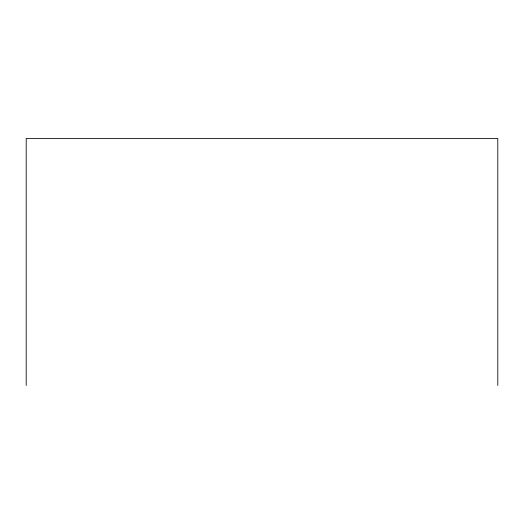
<?xml version="1.0" encoding="UTF-8"?>
<svg xmlns="http://www.w3.org/2000/svg" width="524" height="524" viewBox="0 0 524 524"><rect width="100%" height="100%" fill="white"/><g stroke="black" fill="none" stroke-linecap="round" stroke-linejoin="round"><path stroke-width="0.79" d="M497.8 385.487L497.8 138.513L26.2 138.513L26.2 385.487"/></g></svg>
